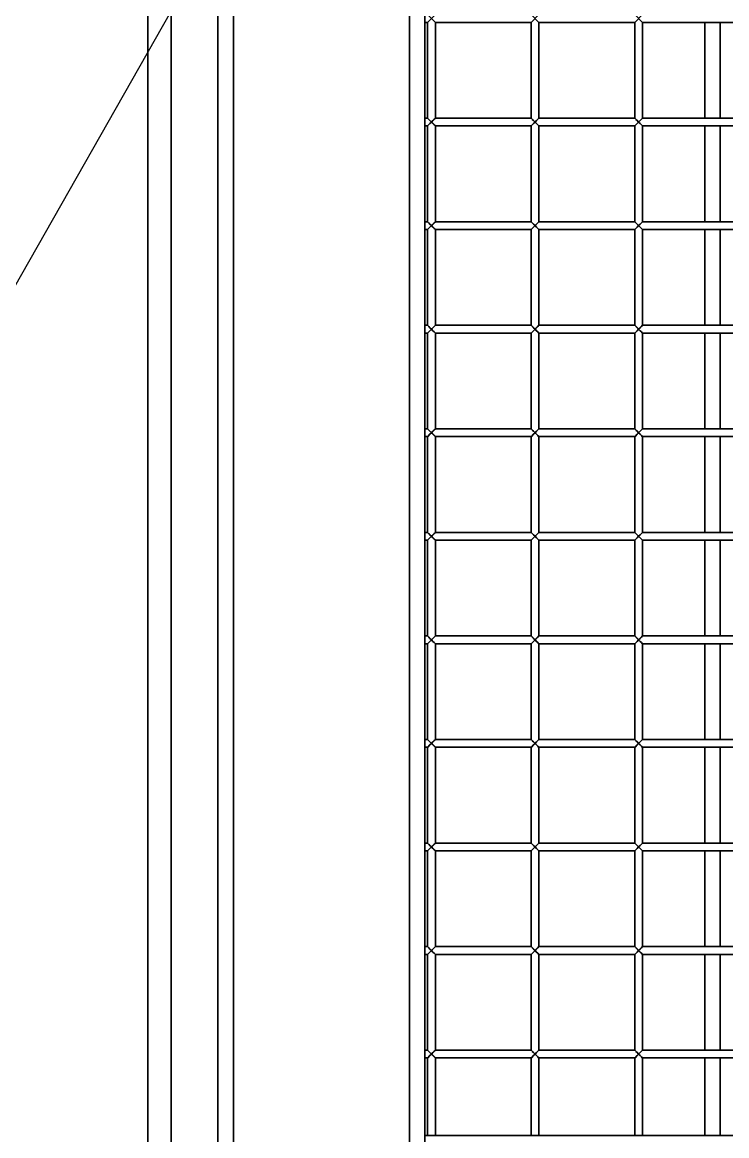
# Model space of a CAD drawing. Header units: millimetres. Extents: x 32496 to 166256, y 3504 to 23939.
# Drawn here: x 146229.7 to 146501.7, y 12491.8 to 12921.9 of the extents above; entities that cross this region are included whole.
import ezdxf

# ---------------------------------------------------------------- set-up
doc = ezdxf.new("R2010")
doc.units = ezdxf.units.MM
doc.layers.get('0').update_dxf_attribs({"lineweight": 35})
doc.layers.add('THICK', color=7, linetype='Continuous', lineweight=0)
doc.styles.add('TH_GBDIM', font='仿宋_GB2312.ttf', dxfattribs={"width": 0.8})
doc.dimstyles.new('TH_GBDIM', dxfattribs={"dimscale": 42, "dimtxt": 3, "dimasz": 3, "dimexe": 1.2, "dimexo": 0, "dimgap": 1, "dimtad": 1, "dimdec": 1, "dimdsep": 46, "dimtxsty": 'TH_GBDIM', "dimcen": 2.5, "dimdle": 252, "dimclrd": 4, "dimclre": 4, "dimclrt": 3, "dimadec": 0, "dimazin": 2, "dimtfac": 0.714286, "dimtdec": 1, "dimtmove": 0, "dimatfit": 3, "dimfxl": 1, "dimtolj": 1, "dimarcsym": 0})

# ---------------------------------------------------------------- blocks, each defined once
blk = doc.blocks.new('8-1250')
at = {"linetype": 'Continuous'}
for p, q in [((-2217.13, -34433.17), (-2217.13, -33790.41)), ((-2211.13, -33789.43), (-2211.13, -34414.79)), ((-2318.13, -33799.29), (-2318.13, -34424.29)), ((-2309.13, -33799.29), (-2309.13, -34424.29)), ((-2291.13, -34424.29), (-2291.13, -33799.29)), ((-2285.13, -33799.29), (-2285.13, -34424.29)), ((-2211.13, -33984.79), (-2210.13, -33984.79)), ((-2210.13, -33981.79), (-2207.13, -33984.79)), ((-2210.13, -33984.79), (-2207.13, -33981.79)), ((-2210.13, -33984.79), (-2210.13, -34021.79)), ((-2207.13, -33984.79), (-2170.13, -33984.79)), ((-2207.13, -33984.79), (-2207.13, -34021.79)), ((-2170.13, -33981.79), (-2167.13, -33984.79)), ((-2170.13, -33984.79), (-2167.13, -33981.79)), ((-2170.13, -33984.79), (-2170.13, -34021.79)), ((-2167.13, -33984.79), (-2130.13, -33984.79)), ((-2167.13, -33984.79), (-2167.13, -34021.79)), ((-2130.13, -33981.79), (-2127.13, -33984.79)), ((-2130.13, -33984.79), (-2127.13, -33981.79)), ((-2130.13, -33984.79), (-2130.13, -34021.79)), ((-2127.13, -33984.79), (-2090.13, -33984.79)), ((-2127.13, -33984.79), (-2127.13, -34021.79)), ((-2103.13, -34021.79), (-2103.13, -33984.79)), ((-2097.13, -33984.79), (-2097.13, -34021.79)), ((-2211.13, -34021.79), (-2210.13, -34021.79)), ((-2210.13, -34021.79), (-2207.13, -34024.79)), ((-2210.13, -34024.79), (-2207.13, -34021.79)), ((-2210.01, -34024.67), (-2209.22, -34023.88)), ((-2209.22, -34023.88), (-2208.63, -34023.29)), ((-2207.13, -34021.79), (-2170.13, -34021.79)), ((-2170.13, -34021.79), (-2167.13, -34024.79)), ((-2170.13, -34024.79), (-2167.13, -34021.79)), ((-2170.01, -34024.67), (-2169.22, -34023.88)), ((-2169.22, -34023.88), (-2168.63, -34023.29)), ((-2167.13, -34021.79), (-2130.13, -34021.79)), ((-2130.13, -34021.79), (-2127.13, -34024.79)), ((-2130.13, -34024.79), (-2127.13, -34021.79)), ((-2130.01, -34024.67), (-2129.22, -34023.88)), ((-2129.22, -34023.88), (-2128.63, -34023.29)), ((-2127.13, -34021.79), (-2090.13, -34021.79)), ((-2211.13, -34024.79), (-2210.13, -34024.79)), ((-2210.13, -34024.79), (-2210.13, -34061.79)), ((-2207.13, -34024.79), (-2170.13, -34024.79)), ((-2207.13, -34024.79), (-2207.13, -34061.79)), ((-2170.13, -34024.79), (-2170.13, -34061.79)), ((-2167.13, -34024.79), (-2130.13, -34024.79)), ((-2167.13, -34024.79), (-2167.13, -34061.79)), ((-2130.13, -34024.79), (-2130.13, -34061.79)), ((-2127.13, -34024.79), (-2090.13, -34024.79)), ((-2127.13, -34024.79), (-2127.13, -34061.79)), ((-2103.13, -34061.79), (-2103.13, -34024.79)), ((-2097.13, -34024.79), (-2097.13, -34061.79)), ((-2211.13, -34061.79), (-2210.13, -34061.79)), ((-2210.13, -34061.79), (-2207.13, -34064.79)), ((-2210.13, -34064.79), (-2207.13, -34061.79)), ((-2207.13, -34061.79), (-2170.13, -34061.79)), ((-2170.13, -34061.79), (-2167.13, -34064.79)), ((-2170.13, -34064.79), (-2167.13, -34061.79)), ((-2167.13, -34061.79), (-2130.13, -34061.79)), ((-2130.13, -34061.79), (-2127.13, -34064.79)), ((-2130.13, -34064.79), (-2127.13, -34061.79)), ((-2127.13, -34061.79), (-2090.13, -34061.79)), ((-2211.13, -34064.79), (-2210.13, -34064.79)), ((-2210.13, -34064.79), (-2210.13, -34101.79)), ((-2210.01, -34064.67), (-2209.22, -34063.88)), ((-2209.22, -34063.88), (-2208.63, -34063.29)), ((-2207.13, -34064.79), (-2170.13, -34064.79)), ((-2207.13, -34064.79), (-2207.13, -34101.79)), ((-2170.13, -34064.79), (-2170.13, -34101.79)), ((-2170.01, -34064.67), (-2169.22, -34063.88)), ((-2169.22, -34063.88), (-2168.63, -34063.29)), ((-2167.13, -34064.79), (-2130.13, -34064.79)), ((-2167.13, -34064.79), (-2167.13, -34101.79)), ((-2130.13, -34064.79), (-2130.13, -34101.79)), ((-2130.01, -34064.67), (-2129.22, -34063.88)), ((-2129.22, -34063.88), (-2128.63, -34063.29)), ((-2127.13, -34064.79), (-2090.13, -34064.79)), ((-2127.13, -34064.79), (-2127.13, -34101.79)), ((-2103.13, -34101.79), (-2103.13, -34064.79)), ((-2097.13, -34064.79), (-2097.13, -34101.79)), ((-2211.13, -34101.79), (-2210.13, -34101.79)), ((-2210.13, -34101.79), (-2207.13, -34104.79)), ((-2210.13, -34104.79), (-2207.13, -34101.79)), ((-2207.13, -34101.79), (-2170.13, -34101.79)), ((-2170.13, -34101.79), (-2167.13, -34104.79)), ((-2170.13, -34104.79), (-2167.13, -34101.79)), ((-2167.13, -34101.79), (-2130.13, -34101.79)), ((-2130.13, -34101.79), (-2127.13, -34104.79)), ((-2130.13, -34104.79), (-2127.13, -34101.79)), ((-2127.13, -34101.79), (-2090.13, -34101.79)), ((-2211.13, -34104.79), (-2210.13, -34104.79)), ((-2210.13, -34104.79), (-2210.13, -34141.79)), ((-2210.01, -34104.67), (-2209.22, -34103.88)), ((-2209.22, -34103.88), (-2208.63, -34103.29)), ((-2207.13, -34104.79), (-2170.13, -34104.79)), ((-2207.13, -34104.79), (-2207.13, -34141.79)), ((-2170.13, -34104.79), (-2170.13, -34141.79)), ((-2170.01, -34104.67), (-2169.22, -34103.88)), ((-2169.22, -34103.88), (-2168.63, -34103.29)), ((-2167.13, -34104.79), (-2130.13, -34104.79)), ((-2167.13, -34104.79), (-2167.13, -34141.79)), ((-2130.13, -34104.79), (-2130.13, -34141.79)), ((-2130.01, -34104.67), (-2129.22, -34103.88)), ((-2129.22, -34103.88), (-2128.63, -34103.29)), ((-2127.13, -34104.79), (-2090.13, -34104.79)), ((-2127.13, -34104.79), (-2127.13, -34141.79)), ((-2103.13, -34141.79), (-2103.13, -34104.79)), ((-2097.13, -34104.79), (-2097.13, -34141.79)), ((-2211.13, -34141.79), (-2210.13, -34141.79)), ((-2211.13, -34144.79), (-2210.13, -34144.79)), ((-2210.13, -34141.79), (-2207.13, -34144.79)), ((-2210.13, -34144.79), (-2207.13, -34141.79)), ((-2210.13, -34144.79), (-2210.13, -34181.79)), ((-2210.01, -34144.67), (-2209.22, -34143.88)), ((-2209.22, -34143.88), (-2208.63, -34143.29)), ((-2207.13, -34141.79), (-2170.13, -34141.79)), ((-2207.13, -34144.79), (-2170.13, -34144.79)), ((-2207.13, -34144.79), (-2207.13, -34181.79)), ((-2170.13, -34141.79), (-2167.13, -34144.79)), ((-2170.13, -34144.79), (-2167.13, -34141.79)), ((-2170.13, -34144.79), (-2170.13, -34181.79)), ((-2170.01, -34144.67), (-2169.22, -34143.88)), ((-2169.22, -34143.88), (-2168.63, -34143.29)), ((-2167.13, -34141.79), (-2130.13, -34141.79)), ((-2167.13, -34144.79), (-2130.13, -34144.79)), ((-2167.13, -34144.79), (-2167.13, -34181.79)), ((-2130.13, -34141.79), (-2127.13, -34144.79)), ((-2130.13, -34144.79), (-2127.13, -34141.79)), ((-2130.13, -34144.79), (-2130.13, -34181.79)), ((-2130.01, -34144.67), (-2129.22, -34143.88)), ((-2129.22, -34143.88), (-2128.63, -34143.29)), ((-2127.13, -34141.79), (-2090.13, -34141.79)), ((-2127.13, -34144.79), (-2090.13, -34144.79)), ((-2127.13, -34144.79), (-2127.13, -34181.79)), ((-2103.13, -34181.79), (-2103.13, -34144.79)), ((-2097.13, -34144.79), (-2097.13, -34181.79)), ((-2211.13, -34181.79), (-2210.13, -34181.79)), ((-2210.13, -34181.79), (-2207.13, -34184.79)), ((-2210.13, -34184.79), (-2207.13, -34181.79)), ((-2209.22, -34183.88), (-2208.63, -34183.29)), ((-2207.13, -34181.79), (-2170.13, -34181.79)), ((-2170.13, -34181.79), (-2167.13, -34184.79)), ((-2170.13, -34184.79), (-2167.13, -34181.79)), ((-2169.22, -34183.88), (-2168.63, -34183.29)), ((-2167.13, -34181.79), (-2130.13, -34181.79)), ((-2130.13, -34181.79), (-2127.13, -34184.79)), ((-2130.13, -34184.79), (-2127.13, -34181.79)), ((-2129.22, -34183.88), (-2128.63, -34183.29)), ((-2127.13, -34181.79), (-2090.13, -34181.79)), ((-2211.13, -34184.79), (-2210.13, -34184.79)), ((-2210.13, -34184.79), (-2210.13, -34221.79)), ((-2210.01, -34184.67), (-2209.22, -34183.88)), ((-2207.13, -34184.79), (-2170.13, -34184.79)), ((-2207.13, -34184.79), (-2207.13, -34221.79)), ((-2170.13, -34184.79), (-2170.13, -34221.79)), ((-2170.01, -34184.67), (-2169.22, -34183.88)), ((-2167.13, -34184.79), (-2130.13, -34184.79)), ((-2167.13, -34184.79), (-2167.13, -34221.79)), ((-2130.13, -34184.79), (-2130.13, -34221.79)), ((-2130.01, -34184.67), (-2129.22, -34183.88)), ((-2127.13, -34184.79), (-2090.13, -34184.79)), ((-2127.13, -34184.79), (-2127.13, -34221.79)), ((-2103.13, -34221.79), (-2103.13, -34184.79)), ((-2097.13, -34184.79), (-2097.13, -34221.79)), ((-2211.13, -34221.79), (-2210.13, -34221.79)), ((-2210.13, -34221.79), (-2207.13, -34224.79)), ((-2210.13, -34224.79), (-2207.13, -34221.79)), ((-2207.13, -34221.79), (-2170.13, -34221.79)), ((-2170.13, -34221.79), (-2167.13, -34224.79)), ((-2170.13, -34224.79), (-2167.13, -34221.79)), ((-2167.13, -34221.79), (-2130.13, -34221.79)), ((-2130.13, -34221.79), (-2127.13, -34224.79)), ((-2130.13, -34224.79), (-2127.13, -34221.79)), ((-2127.13, -34221.79), (-2090.13, -34221.79)), ((-2211.13, -34224.79), (-2210.13, -34224.79)), ((-2210.13, -34224.79), (-2210.13, -34261.79)), ((-2210.01, -34224.67), (-2209.22, -34223.88)), ((-2209.22, -34223.88), (-2208.63, -34223.29)), ((-2207.13, -34224.79), (-2170.13, -34224.79)), ((-2207.13, -34224.79), (-2207.13, -34261.79)), ((-2170.13, -34224.79), (-2170.13, -34261.79)), ((-2170.01, -34224.67), (-2169.22, -34223.88)), ((-2169.22, -34223.88), (-2168.63, -34223.29)), ((-2167.13, -34224.79), (-2130.13, -34224.79)), ((-2167.13, -34224.79), (-2167.13, -34261.79)), ((-2130.13, -34224.79), (-2130.13, -34261.79)), ((-2130.01, -34224.67), (-2129.22, -34223.88)), ((-2129.22, -34223.88), (-2128.63, -34223.29)), ((-2127.13, -34224.79), (-2090.13, -34224.79)), ((-2127.13, -34224.79), (-2127.13, -34261.79)), ((-2103.13, -34261.79), (-2103.13, -34224.79)), ((-2097.13, -34224.79), (-2097.13, -34261.79)), ((-2211.13, -34261.79), (-2210.13, -34261.79)), ((-2211.13, -34264.79), (-2210.13, -34264.79)), ((-2210.13, -34261.79), (-2207.13, -34264.79)), ((-2210.13, -34264.79), (-2207.13, -34261.79)), ((-2210.13, -34264.79), (-2210.13, -34301.79)), ((-2210.01, -34264.67), (-2209.22, -34263.88)), ((-2209.22, -34263.88), (-2208.63, -34263.29)), ((-2207.13, -34261.79), (-2170.13, -34261.79)), ((-2207.13, -34264.79), (-2170.13, -34264.79)), ((-2207.13, -34264.79), (-2207.13, -34301.79)), ((-2170.13, -34261.79), (-2167.13, -34264.79)), ((-2170.13, -34264.79), (-2167.13, -34261.79)), ((-2170.13, -34264.79), (-2170.13, -34301.79)), ((-2170.01, -34264.67), (-2169.22, -34263.88)), ((-2169.22, -34263.88), (-2168.63, -34263.29)), ((-2167.13, -34261.79), (-2130.13, -34261.79)), ((-2167.13, -34264.79), (-2130.13, -34264.79)), ((-2167.13, -34264.79), (-2167.13, -34301.79)), ((-2130.13, -34261.79), (-2127.13, -34264.79)), ((-2130.13, -34264.79), (-2127.13, -34261.79)), ((-2130.13, -34264.79), (-2130.13, -34301.79)), ((-2130.01, -34264.67), (-2129.22, -34263.88)), ((-2129.22, -34263.88), (-2128.63, -34263.29)), ((-2127.13, -34261.79), (-2090.13, -34261.79)), ((-2127.13, -34264.79), (-2090.13, -34264.79)), ((-2127.13, -34264.79), (-2127.13, -34301.79)), ((-2103.13, -34301.79), (-2103.13, -34264.79)), ((-2097.13, -34264.79), (-2097.13, -34301.79)), ((-2211.13, -34301.79), (-2210.13, -34301.79)), ((-2210.13, -34301.79), (-2207.13, -34304.79)), ((-2210.13, -34304.79), (-2207.13, -34301.79)), ((-2210.01, -34304.67), (-2209.22, -34303.88)), ((-2209.22, -34303.88), (-2208.63, -34303.29)), ((-2207.13, -34301.79), (-2170.13, -34301.79)), ((-2170.13, -34301.79), (-2167.13, -34304.79)), ((-2170.13, -34304.79), (-2167.13, -34301.79)), ((-2170.01, -34304.67), (-2169.22, -34303.88)), ((-2169.22, -34303.88), (-2168.63, -34303.29)), ((-2167.13, -34301.79), (-2130.13, -34301.79)), ((-2130.13, -34301.79), (-2127.13, -34304.79)), ((-2130.13, -34304.79), (-2127.13, -34301.79)), ((-2130.01, -34304.67), (-2129.22, -34303.88)), ((-2129.22, -34303.88), (-2128.63, -34303.29)), ((-2127.13, -34301.79), (-2090.13, -34301.79)), ((-2211.13, -34304.79), (-2210.13, -34304.79)), ((-2210.13, -34304.79), (-2210.13, -34341.79)), ((-2207.13, -34304.79), (-2170.13, -34304.79)), ((-2207.13, -34304.79), (-2207.13, -34341.79)), ((-2170.13, -34304.79), (-2170.13, -34341.79)), ((-2167.13, -34304.79), (-2130.13, -34304.79)), ((-2167.13, -34304.79), (-2167.13, -34341.79)), ((-2130.13, -34304.79), (-2130.13, -34341.79)), ((-2127.13, -34304.79), (-2090.13, -34304.79)), ((-2127.13, -34304.79), (-2127.13, -34341.79)), ((-2103.13, -34341.79), (-2103.13, -34304.79)), ((-2097.13, -34304.79), (-2097.13, -34341.79)), ((-2211.13, -34341.79), (-2210.13, -34341.79)), ((-2210.13, -34341.79), (-2207.13, -34344.79)), ((-2210.13, -34344.79), (-2207.13, -34341.79)), ((-2207.13, -34341.79), (-2170.13, -34341.79)), ((-2170.13, -34341.79), (-2167.13, -34344.79)), ((-2170.13, -34344.79), (-2167.13, -34341.79)), ((-2167.13, -34341.79), (-2130.13, -34341.79)), ((-2130.13, -34341.79), (-2127.13, -34344.79)), ((-2130.13, -34344.79), (-2127.13, -34341.79)), ((-2127.13, -34341.79), (-2090.13, -34341.79)), ((-2211.13, -34344.79), (-2210.13, -34344.79)), ((-2210.13, -34344.79), (-2210.13, -34381.79)), ((-2210.01, -34344.67), (-2209.22, -34343.88)), ((-2209.22, -34343.88), (-2208.63, -34343.29)), ((-2207.13, -34344.79), (-2170.13, -34344.79)), ((-2207.13, -34344.79), (-2207.13, -34381.79)), ((-2170.13, -34344.79), (-2170.13, -34381.79)), ((-2170.01, -34344.67), (-2169.22, -34343.88)), ((-2169.22, -34343.88), (-2168.63, -34343.29)), ((-2167.13, -34344.79), (-2130.13, -34344.79)), ((-2167.13, -34344.79), (-2167.13, -34381.79)), ((-2130.13, -34344.79), (-2130.13, -34381.79)), ((-2130.01, -34344.67), (-2129.22, -34343.88)), ((-2129.22, -34343.88), (-2128.63, -34343.29)), ((-2127.13, -34344.79), (-2090.13, -34344.79)), ((-2127.13, -34344.79), (-2127.13, -34381.79)), ((-2103.13, -34381.79), (-2103.13, -34344.79)), ((-2097.13, -34344.79), (-2097.13, -34381.79)), ((-2211.13, -34381.79), (-2210.13, -34381.79)), ((-2211.13, -34384.79), (-2210.13, -34384.79)), ((-2210.13, -34381.79), (-2207.13, -34384.79)), ((-2210.13, -34384.79), (-2207.13, -34381.79)), ((-2210.13, -34384.79), (-2210.13, -34414.79)), ((-2210.01, -34384.67), (-2209.22, -34383.88)), ((-2209.22, -34383.88), (-2208.63, -34383.29)), ((-2207.13, -34381.79), (-2170.13, -34381.79)), ((-2207.13, -34384.79), (-2170.13, -34384.79)), ((-2207.13, -34384.79), (-2207.13, -34414.79)), ((-2170.13, -34381.79), (-2167.13, -34384.79)), ((-2170.13, -34384.79), (-2167.13, -34381.79)), ((-2170.13, -34384.79), (-2170.13, -34414.79)), ((-2170.01, -34384.67), (-2169.22, -34383.88)), ((-2169.22, -34383.88), (-2168.63, -34383.29)), ((-2167.13, -34381.79), (-2130.13, -34381.79)), ((-2167.13, -34384.79), (-2130.13, -34384.79)), ((-2167.13, -34384.79), (-2167.13, -34414.79)), ((-2130.13, -34381.79), (-2127.13, -34384.79)), ((-2130.13, -34384.79), (-2127.13, -34381.79)), ((-2130.13, -34384.79), (-2130.13, -34414.79)), ((-2130.01, -34384.67), (-2129.22, -34383.88)), ((-2129.22, -34383.88), (-2128.63, -34383.29)), ((-2127.13, -34381.79), (-2090.13, -34381.79)), ((-2127.13, -34384.79), (-2090.13, -34384.79)), ((-2127.13, -34384.79), (-2127.13, -34414.79)), ((-2103.13, -34414.79), (-2103.13, -34384.79)), ((-2097.13, -34384.79), (-2097.13, -34414.79)), ((-2211.13, -34414.79), (-1585.13, -34414.79)), ((-2211.13, -34434.15), (-2211.13, -34414.79))]:
    blk.add_line(p, q, dxfattribs=at)
for points in [[(-2208.63, -34023.29), (-2209.21, -34022.7), (-2209.69, -34022.23)], [(-2207.24, -34021.9), (-2207.56, -34022.22), (-2208.05, -34022.71), (-2208.63, -34023.29)], [(-2208.63, -34023.29), (-2208.04, -34023.88), (-2207.57, -34024.35), (-2207.24, -34024.67)], [(-2168.63, -34023.29), (-2169.21, -34022.7), (-2169.69, -34022.23)], [(-2167.24, -34021.9), (-2167.56, -34022.22), (-2168.05, -34022.71), (-2168.63, -34023.29)], [(-2168.63, -34023.29), (-2168.04, -34023.88), (-2167.57, -34024.35), (-2167.24, -34024.67)], [(-2128.63, -34023.29), (-2129.21, -34022.7), (-2129.69, -34022.23)], [(-2127.24, -34021.9), (-2127.56, -34022.22), (-2128.05, -34022.71), (-2128.63, -34023.29)], [(-2128.63, -34023.29), (-2128.04, -34023.88), (-2127.57, -34024.35), (-2127.24, -34024.67)], [(-2208.63, -34063.29), (-2209.21, -34062.7), (-2209.69, -34062.23)], [(-2207.24, -34061.9), (-2207.56, -34062.22), (-2208.05, -34062.71), (-2208.63, -34063.29)], [(-2168.63, -34063.29), (-2169.21, -34062.7), (-2169.69, -34062.23)], [(-2167.24, -34061.9), (-2167.56, -34062.22), (-2168.05, -34062.71), (-2168.63, -34063.29)], [(-2128.63, -34063.29), (-2129.21, -34062.7), (-2129.69, -34062.23)], [(-2127.24, -34061.9), (-2127.56, -34062.22), (-2128.05, -34062.71), (-2128.63, -34063.29)], [(-2208.63, -34063.29), (-2208.04, -34063.88), (-2207.57, -34064.35), (-2207.24, -34064.67)], [(-2168.63, -34063.29), (-2168.04, -34063.88), (-2167.57, -34064.35), (-2167.24, -34064.67)], [(-2128.63, -34063.29), (-2128.04, -34063.88), (-2127.57, -34064.35), (-2127.24, -34064.67)], [(-2208.63, -34103.29), (-2209.21, -34102.7), (-2209.69, -34102.23)], [(-2207.24, -34101.9), (-2207.56, -34102.22), (-2208.05, -34102.71), (-2208.63, -34103.29)], [(-2208.63, -34103.29), (-2208.04, -34103.88), (-2207.57, -34104.35), (-2207.24, -34104.67)], [(-2168.63, -34103.29), (-2169.21, -34102.7), (-2169.69, -34102.23)], [(-2167.24, -34101.9), (-2167.56, -34102.22), (-2168.05, -34102.71), (-2168.63, -34103.29)], [(-2168.63, -34103.29), (-2168.04, -34103.88), (-2167.57, -34104.35), (-2167.24, -34104.67)], [(-2128.63, -34103.29), (-2129.21, -34102.7), (-2129.69, -34102.23)], [(-2127.24, -34101.9), (-2127.56, -34102.22), (-2128.05, -34102.71), (-2128.63, -34103.29)], [(-2128.63, -34103.29), (-2128.04, -34103.88), (-2127.57, -34104.35), (-2127.24, -34104.67)], [(-2208.63, -34143.29), (-2209.21, -34142.7), (-2209.69, -34142.23)], [(-2207.24, -34141.9), (-2207.56, -34142.22), (-2208.05, -34142.71), (-2208.63, -34143.29)], [(-2208.63, -34143.29), (-2208.04, -34143.88), (-2207.57, -34144.35), (-2207.24, -34144.67)], [(-2168.63, -34143.29), (-2169.21, -34142.7), (-2169.69, -34142.23)], [(-2167.24, -34141.9), (-2167.56, -34142.22), (-2168.05, -34142.71), (-2168.63, -34143.29)], [(-2168.63, -34143.29), (-2168.04, -34143.88), (-2167.57, -34144.35), (-2167.24, -34144.67)], [(-2128.63, -34143.29), (-2129.21, -34142.7), (-2129.69, -34142.23)], [(-2127.24, -34141.9), (-2127.56, -34142.22), (-2128.05, -34142.71), (-2128.63, -34143.29)], [(-2128.63, -34143.29), (-2128.04, -34143.88), (-2127.57, -34144.35), (-2127.24, -34144.67)], [(-2208.63, -34183.29), (-2209.21, -34182.7), (-2209.69, -34182.23)], [(-2207.24, -34181.9), (-2207.56, -34182.22), (-2208.05, -34182.71), (-2208.63, -34183.29)], [(-2208.63, -34183.29), (-2208.04, -34183.88), (-2207.57, -34184.35), (-2207.24, -34184.67)], [(-2168.63, -34183.29), (-2169.21, -34182.7), (-2169.69, -34182.23)], [(-2167.24, -34181.9), (-2167.56, -34182.22), (-2168.05, -34182.71), (-2168.63, -34183.29)], [(-2168.63, -34183.29), (-2168.04, -34183.88), (-2167.57, -34184.35), (-2167.24, -34184.67)], [(-2128.63, -34183.29), (-2129.21, -34182.7), (-2129.69, -34182.23)], [(-2127.24, -34181.9), (-2127.56, -34182.22), (-2128.05, -34182.71), (-2128.63, -34183.29)], [(-2128.63, -34183.29), (-2128.04, -34183.88), (-2127.57, -34184.35), (-2127.24, -34184.67)], [(-2208.63, -34223.29), (-2209.21, -34222.7), (-2209.69, -34222.23)], [(-2207.24, -34221.9), (-2207.56, -34222.22), (-2208.05, -34222.71), (-2208.63, -34223.29)], [(-2168.63, -34223.29), (-2169.21, -34222.7), (-2169.69, -34222.23)], [(-2167.24, -34221.9), (-2167.56, -34222.22), (-2168.05, -34222.71), (-2168.63, -34223.29)], [(-2128.63, -34223.29), (-2129.21, -34222.7), (-2129.69, -34222.23)], [(-2127.24, -34221.9), (-2127.56, -34222.22), (-2128.05, -34222.71), (-2128.63, -34223.29)], [(-2208.63, -34223.29), (-2208.04, -34223.88), (-2207.57, -34224.35), (-2207.24, -34224.67)], [(-2168.63, -34223.29), (-2168.04, -34223.88), (-2167.57, -34224.35), (-2167.24, -34224.67)], [(-2128.63, -34223.29), (-2128.04, -34223.88), (-2127.57, -34224.35), (-2127.24, -34224.67)], [(-2208.63, -34263.29), (-2209.21, -34262.7), (-2209.69, -34262.23)], [(-2207.24, -34261.9), (-2207.56, -34262.22), (-2208.05, -34262.71), (-2208.63, -34263.29)], [(-2208.63, -34263.29), (-2208.04, -34263.88), (-2207.57, -34264.35), (-2207.24, -34264.67)], [(-2168.63, -34263.29), (-2169.21, -34262.7), (-2169.69, -34262.23)], [(-2167.24, -34261.9), (-2167.56, -34262.22), (-2168.05, -34262.71), (-2168.63, -34263.29)], [(-2168.63, -34263.29), (-2168.04, -34263.88), (-2167.57, -34264.35), (-2167.24, -34264.67)], [(-2128.63, -34263.29), (-2129.21, -34262.7), (-2129.69, -34262.23)], [(-2127.24, -34261.9), (-2127.56, -34262.22), (-2128.05, -34262.71), (-2128.63, -34263.29)], [(-2128.63, -34263.29), (-2128.04, -34263.88), (-2127.57, -34264.35), (-2127.24, -34264.67)], [(-2208.63, -34303.29), (-2209.21, -34302.7), (-2209.69, -34302.23)], [(-2207.24, -34301.9), (-2207.56, -34302.22), (-2208.05, -34302.71), (-2208.63, -34303.29)], [(-2208.63, -34303.29), (-2208.04, -34303.88), (-2207.57, -34304.35), (-2207.24, -34304.67)], [(-2168.63, -34303.29), (-2169.21, -34302.7), (-2169.69, -34302.23)], [(-2167.24, -34301.9), (-2167.56, -34302.22), (-2168.05, -34302.71), (-2168.63, -34303.29)], [(-2168.63, -34303.29), (-2168.04, -34303.88), (-2167.57, -34304.35), (-2167.24, -34304.67)], [(-2128.63, -34303.29), (-2129.21, -34302.7), (-2129.69, -34302.23)], [(-2127.24, -34301.9), (-2127.56, -34302.22), (-2128.05, -34302.71), (-2128.63, -34303.29)], [(-2128.63, -34303.29), (-2128.04, -34303.88), (-2127.57, -34304.35), (-2127.24, -34304.67)], [(-2208.63, -34343.29), (-2209.21, -34342.7), (-2209.69, -34342.23)], [(-2207.24, -34341.9), (-2207.56, -34342.22), (-2208.05, -34342.71), (-2208.63, -34343.29)], [(-2168.63, -34343.29), (-2169.21, -34342.7), (-2169.69, -34342.23)], [(-2167.24, -34341.9), (-2167.56, -34342.22), (-2168.05, -34342.71), (-2168.63, -34343.29)], [(-2128.63, -34343.29), (-2129.21, -34342.7), (-2129.69, -34342.23)], [(-2127.24, -34341.9), (-2127.56, -34342.22), (-2128.05, -34342.71), (-2128.63, -34343.29)], [(-2208.63, -34343.29), (-2208.04, -34343.88), (-2207.57, -34344.35), (-2207.24, -34344.67)], [(-2168.63, -34343.29), (-2168.04, -34343.88), (-2167.57, -34344.35), (-2167.24, -34344.67)], [(-2128.63, -34343.29), (-2128.04, -34343.88), (-2127.57, -34344.35), (-2127.24, -34344.67)], [(-2208.63, -34383.29), (-2209.21, -34382.7), (-2209.69, -34382.23)], [(-2207.24, -34381.9), (-2207.56, -34382.22), (-2208.05, -34382.71), (-2208.63, -34383.29)], [(-2208.63, -34383.29), (-2208.04, -34383.88), (-2207.57, -34384.35), (-2207.24, -34384.67)], [(-2168.63, -34383.29), (-2169.21, -34382.7), (-2169.69, -34382.23)], [(-2167.24, -34381.9), (-2167.56, -34382.22), (-2168.05, -34382.71), (-2168.63, -34383.29)], [(-2168.63, -34383.29), (-2168.04, -34383.88), (-2167.57, -34384.35), (-2167.24, -34384.67)], [(-2128.63, -34383.29), (-2129.21, -34382.7), (-2129.69, -34382.23)], [(-2127.24, -34381.9), (-2127.56, -34382.22), (-2128.05, -34382.71), (-2128.63, -34383.29)], [(-2128.63, -34383.29), (-2128.04, -34383.88), (-2127.57, -34384.35), (-2127.24, -34384.67)]]:
    blk.add_lwpolyline(points, dxfattribs=at)

msp = doc.modelspace()

# ---------------------------------------------------------------- block references
at = {"color": 6}
msp.add_blockref('8-1250', (148596.331, 46906.597), dxfattribs=at)

# ---------------------------------------------------------------- leaders
at = {"layer": 'THICK', "lineweight": -3}
msp.add_leader([(146450.599, 13213.889), (145599.61, 11716.687), (143661.118, 11716.687)], dimstyle='TH_GBDIM', override={"dimscale": 30, "dimarcsym": 2}, dxfattribs=at)

doc.saveas('drawing.dxf')
